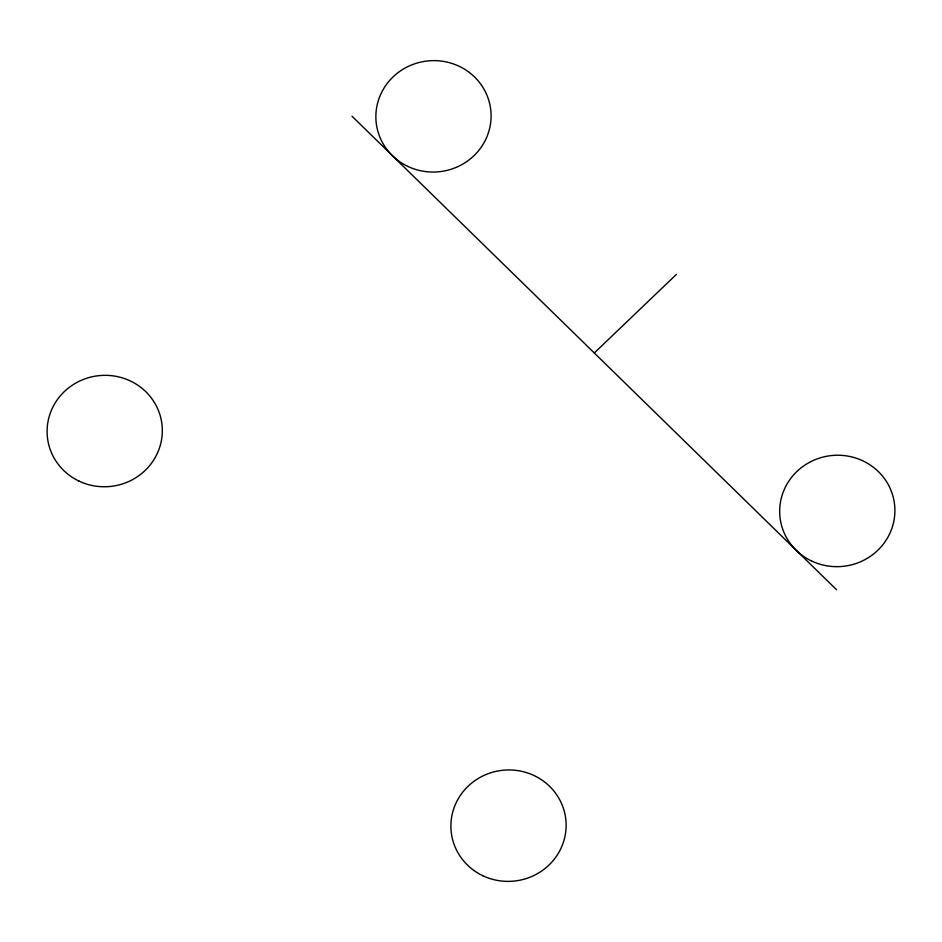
<?xml version="1.0" encoding="UTF-8"?>
<svg xmlns="http://www.w3.org/2000/svg" width="942" height="942" viewBox="0 0 942 942"><rect width="100%" height="100%" fill="white"/><g stroke="black" fill="none" stroke-linecap="round" stroke-linejoin="round"><path stroke-width="1.41" d="M594.284 352.979L676.486 274.31M352.014 116.207L836.567 589.751M79.081 481.127A57.639 55.696 -6.1 0 0 162.212 427.162A57.639 55.696 -6.1 0 0 72.84 384.854A57.639 55.696 -6.1 0 0 79.081 481.127M482.881 875.754A57.639 55.696 -6.1 0 0 566.012 821.777A57.639 55.696 -6.1 0 0 476.64 779.47A57.639 55.696 -6.1 0 0 482.881 875.754M407.851 166.416A57.639 55.696 -6.1 0 0 490.982 112.451A57.639 55.696 -6.1 0 0 401.61 70.144A57.639 55.696 -6.1 0 0 407.851 166.416M811.663 561.032A57.639 55.696 -6.1 0 0 894.794 507.067A57.639 55.696 -6.1 0 0 805.41 464.759A57.639 55.696 -6.1 0 0 811.663 561.032"/></g></svg>
